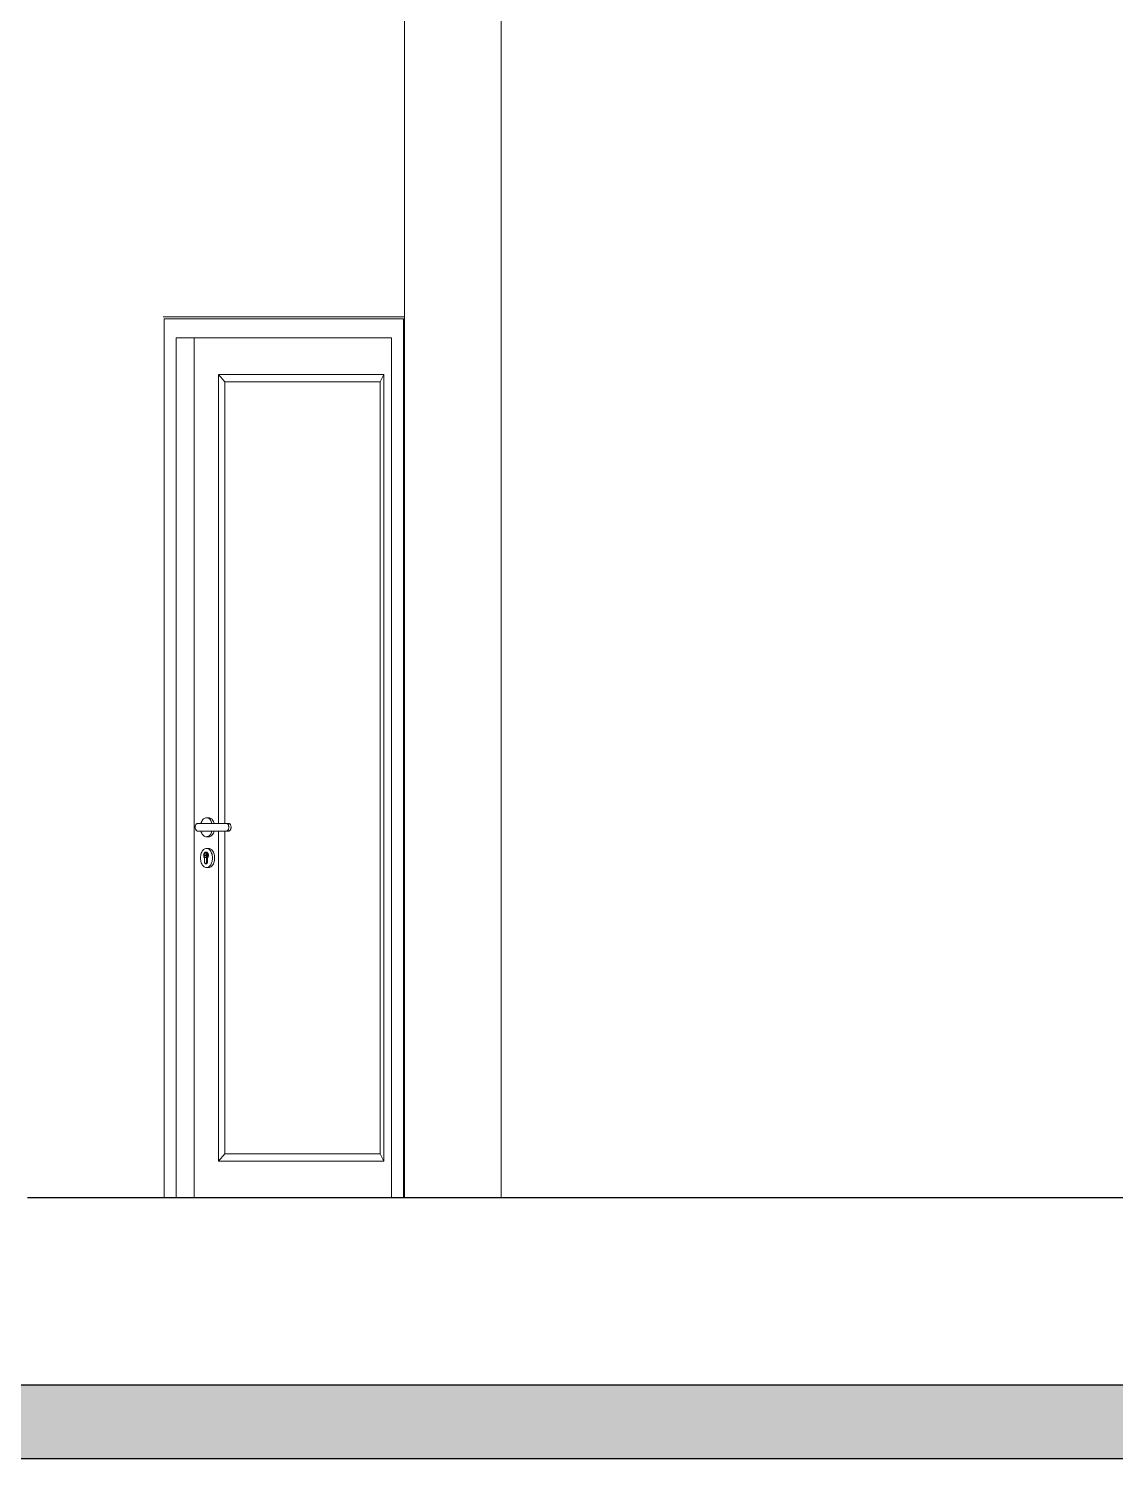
# Model space of a CAD drawing. Header units: metres. Extents: x 294 to 1101, y -498 to -355.
# Drawn here: x 617.223 to 620.184, y -471.395 to -467.5 of the extents above; entities that cross this region are included whole.
import ezdxf

# ---------------------------------------------------------------- set-up
doc = ezdxf.new("R2010")
doc.units = ezdxf.units.M
doc.layers.add('19-JARDINERIA', color=80, linetype='Continuous', lineweight=0)
doc.layers.add('wall', color=7, linetype='Continuous', lineweight=25)
doc.layers.add('SectionCutEdges', color=7, linetype='Continuous')

msp = doc.modelspace()

# ---------------------------------------------------------------- hatches: boundary and pattern name
at = {"layer": 'wall'}
h = msp.add_hatch(color=256, dxfattribs=at)
h.dxf.hatch_style = 1
h.paths.add_polyline_path([(630.3583, -471.1949), (626.3855, -471.1949), (625.9803, -471.1949), (625.9791, -471.1949), (625.9774, -471.1949), (625.9757, -471.1949), (625.9739, -471.1949), (625.9721, -471.1949), (625.9702, -471.1949), (625.9683, -471.1949), (625.9664, -471.1949), (625.9645, -471.1949), (625.9626, -471.1949), (625.9606, -471.1949), (625.9587, -471.1949), (625.9568, -471.1949), (625.9549, -471.1949), (625.9531, -471.1949), (625.9512, -471.1949), (625.9495, -471.1949), (625.9477, -471.1949), (625.9461, -471.1949), (625.9445, -471.1949), (625.943, -471.1949), (625.5182, -471.1949), (625.5167, -471.1949), (625.5154, -471.1949), (625.5141, -471.1949), (625.5129, -471.1949), (625.5119, -471.1949), (625.5109, -471.1949), (625.51, -471.1949), (625.5093, -471.1949), (625.5086, -471.1949), (625.5081, -471.1949), (625.5077, -471.1949), (625.5074, -471.1949), (625.5072, -471.1949), (625.5072, -471.1949), (625.1074, -471.1949), (620.6804, -471.1949), (618.3734, -471.1949), (617.7511, -471.1949), (617.4254, -471.1949), (617.4195, -471.1949), (617.4161, -471.1949), (617.4105, -471.1949), (617.4101, -471.1949), (617.1279, -471.1949), (617.1214, -471.1949), (617.1149, -471.1949), (617.1084, -471.1949), (617.102, -471.1949), (617.0958, -471.1949), (617.0897, -471.1949), (617.0837, -471.1949), (617.0779, -471.1949), (617.0724, -471.1949), (617.067, -471.1949), (617.0572, -471.1949), (617.0486, -471.1949), (617.0413, -471.1949), (617.0382, -471.1949), (617.0313, -471.1949), (617.0298, -471.1949), (617.0288, -471.1949), (617.0281, -471.1949), (617.0279, -471.1949), (615.3262, -471.1949), (615.3262, -471.3949), (630.3583, -471.3949)])

# ---------------------------------------------------------------- linework, layer by layer
for p, q in [((617.2472, -470.6849), (617.2419, -470.6849)), ((617.277, -470.6849), (617.2472, -470.6849)), ((617.3215, -470.6849), (617.277, -470.6849)), ((617.3806, -470.6849), (617.3215, -470.6849)), ((617.4611, -470.6849), (617.3742, -470.6849)), ((617.4541, -470.6849), (617.3806, -470.6849)), ((617.5415, -470.6849), (617.4541, -470.6849)), ((617.6427, -470.6849), (617.5415, -470.6849)), ((617.5922, -470.6849), (617.5543, -470.6849)), ((617.5922, -470.6849), (617.5898, -470.6849)), ((617.622, -470.6849), (617.5898, -470.6849)), ((617.7571, -470.6849), (617.6427, -470.6849)), ((617.8844, -470.6849), (617.7571, -470.6849)), ((618.024, -470.6849), (617.8844, -470.6849)), ((618.0807, -470.6849), (618.024, -470.6849)), ((618.0807, -470.6849), (618.0793, -470.6849)), ((618.1754, -470.6849), (618.0807, -470.6849)), ((620.6492, -470.6849), (618.0807, -470.6849)), ((618.338, -470.6849), (618.1754, -470.6849)), ((618.511, -470.6849), (618.2476, -470.6849)), ((618.511, -470.6849), (618.338, -470.6849)), ((618.6866, -470.6849), (618.511, -470.6849)), ((618.8707, -470.6849), (618.7472, -470.6849)), ((618.914, -470.6849), (618.9138, -470.6849)), ((618.9144, -470.6849), (618.914, -470.6849)), ((618.9151, -470.6849), (618.9144, -470.6849)), ((618.9159, -470.6849), (618.9151, -470.6849)), ((618.9169, -470.6849), (618.9159, -470.6849)), ((618.9181, -470.6849), (618.9169, -470.6849)), ((618.9195, -470.6849), (618.9181, -470.6849)), ((618.9211, -470.6849), (618.9195, -470.6849)), ((618.9229, -470.6849), (618.9211, -470.6849)), ((618.9249, -470.6849), (618.9229, -470.6849)), ((618.927, -470.6849), (618.9249, -470.6849)), ((618.9293, -470.6849), (618.927, -470.6849)), ((618.9355, -470.6849), (618.9293, -470.6849)), ((619.0626, -470.6849), (618.9459, -470.6849)), ((619.3549, -470.6849), (619.1184, -470.6849)), ((619.2616, -470.6849), (619.1455, -470.6849)), ((619.386, -470.6849), (619.1495, -470.6849)), ((619.4482, -470.6849), (619.2118, -470.6849)), ((619.5042, -470.6849), (619.3051, -470.6849)), ((619.3264, -470.6849), (619.3244, -470.6849)), ((619.3286, -470.6849), (619.3264, -470.6849)), ((619.3308, -470.6849), (619.3286, -470.6849)), ((619.3332, -470.6849), (619.3308, -470.6849)), ((619.3357, -470.6849), (619.3332, -470.6849)), ((619.3382, -470.6849), (619.3357, -470.6849)), ((619.3408, -470.6849), (619.3382, -470.6849)), ((619.3434, -470.6849), (619.3408, -470.6849)), ((619.3462, -470.6849), (619.3434, -470.6849)), ((619.3489, -470.6849), (619.3462, -470.6849)), ((619.3517, -470.6849), (619.3489, -470.6849)), ((619.4672, -470.6849), (619.3496, -470.6849)), ((619.3544, -470.6849), (619.3517, -470.6849)), ((619.3572, -470.6849), (619.3544, -470.6849)), ((619.36, -470.6849), (619.3572, -470.6849)), ((619.3628, -470.6849), (619.36, -470.6849)), ((619.3655, -470.6849), (619.3628, -470.6849)), ((619.3682, -470.6849), (619.3655, -470.6849)), ((619.3708, -470.6849), (619.3682, -470.6849)), ((619.3733, -470.6849), (619.3708, -470.6849)), ((619.3758, -470.6849), (619.3733, -470.6849)), ((619.417, -470.6849), (619.4146, -470.6849)), ((619.4196, -470.6849), (619.417, -470.6849)), ((619.4223, -470.6849), (619.4196, -470.6849)), ((619.4251, -470.6849), (619.4223, -470.6849)), ((619.428, -470.6849), (619.4251, -470.6849)), ((619.431, -470.6849), (619.428, -470.6849)), ((619.4341, -470.6849), (619.431, -470.6849)), ((619.4372, -470.6849), (619.4341, -470.6849)), ((619.4404, -470.6849), (619.4372, -470.6849)), ((619.4437, -470.6849), (619.4404, -470.6849)), ((619.447, -470.6849), (619.4437, -470.6849)), ((619.4503, -470.6849), (619.447, -470.6849)), ((619.4536, -470.6849), (619.4503, -470.6849)), ((619.4569, -470.6849), (619.4536, -470.6849)), ((619.4602, -470.6849), (619.4569, -470.6849)), ((619.4635, -470.6849), (619.4602, -470.6849)), ((619.4667, -470.6849), (619.4635, -470.6849)), ((619.4698, -470.6849), (619.4667, -470.6849)), ((619.4729, -470.6849), (619.4698, -470.6849)), ((619.4759, -470.6849), (619.4729, -470.6849)), ((619.554, -470.6849), (619.4731, -470.6849)), ((619.4788, -470.6849), (619.4759, -470.6849)), ((619.4816, -470.6849), (619.4788, -470.6849)), ((619.4843, -470.6849), (619.4816, -470.6849)), ((619.4869, -470.6849), (619.4843, -470.6849)), ((619.4893, -470.6849), (619.4869, -470.6849)), ((619.6788, -470.6849), (619.5586, -470.6849)), ((619.8357, -470.6849), (619.6162, -470.6849)), ((619.8959, -470.6849), (619.7723, -470.6849)), ((619.7897, -470.6849), (619.7893, -470.6849)), ((619.7905, -470.6849), (619.7897, -470.6849)), ((619.7917, -470.6849), (619.7905, -470.6849)), ((619.7933, -470.6849), (619.7917, -470.6849)), ((619.7953, -470.6849), (619.7933, -470.6849)), ((619.7977, -470.6849), (619.7953, -470.6849)), ((619.8004, -470.6849), (619.7977, -470.6849)), ((619.8035, -470.6849), (619.8004, -470.6849)), ((619.8069, -470.6849), (619.8035, -470.6849)), ((619.8107, -470.6849), (619.8069, -470.6849)), ((619.8147, -470.6849), (619.8107, -470.6849)), ((619.834, -470.6849), (619.8147, -470.6849)), ((619.8333, -470.6849), (619.8332, -470.6849)), ((619.8336, -470.6849), (619.8333, -470.6849)), ((619.8341, -470.6849), (619.8336, -470.6849)), ((619.8348, -470.6849), (619.8341, -470.6849)), ((619.8356, -470.6849), (619.8348, -470.6849)), ((619.8366, -470.6849), (619.8356, -470.6849)), ((619.8377, -470.6849), (619.8366, -470.6849)), ((619.8391, -470.6849), (619.8377, -470.6849)), ((619.8392, -470.6849), (619.8386, -470.6849)), ((619.8405, -470.6849), (619.8391, -470.6849)), ((619.8396, -470.6849), (619.8392, -470.6849)), ((619.84, -470.6849), (619.8396, -470.6849)), ((619.8403, -470.6849), (619.84, -470.6849)), ((619.8405, -470.6849), (619.8403, -470.6849)), ((619.8407, -470.6849), (619.8405, -470.6849)), ((619.8422, -470.6849), (619.8405, -470.6849)), ((619.8408, -470.6849), (619.8407, -470.6849)), ((619.8439, -470.6849), (619.8422, -470.6849)), ((619.8458, -470.6849), (619.8439, -470.6849)), ((619.8527, -470.6849), (619.8458, -470.6849)), ((619.8534, -470.6849), (619.8527, -470.6849)), ((619.8542, -470.6849), (619.8534, -470.6849)), ((619.8548, -470.6849), (619.8542, -470.6849)), ((619.8554, -470.6849), (619.8548, -470.6849)), ((619.8559, -470.6849), (619.8554, -470.6849)), ((619.8564, -470.6849), (619.8559, -470.6849)), ((619.8568, -470.6849), (619.8564, -470.6849)), ((619.8571, -470.6849), (619.8568, -470.6849)), ((619.8574, -470.6849), (619.8571, -470.6849)), ((619.8576, -470.6849), (619.8574, -470.6849)), ((619.8578, -470.6849), (619.8576, -470.6849)), ((619.8578, -470.6849), (619.8578, -470.6849)), ((620.1182, -470.6849), (619.99, -470.6849)), ((605.0948, -471.1949), (632.806, -471.1949)), ((605.0948, -471.1949), (632.806, -471.1949)), ((617.1279, -471.1949), (617.4254, -471.1949)), ((617.4101, -471.1949), (617.4105, -471.1949)), ((617.4105, -471.1949), (617.4116, -471.1949)), ((617.4116, -471.1949), (617.4135, -471.1949)), ((617.4135, -471.1949), (617.4161, -471.1949)), ((617.4161, -471.1949), (617.4195, -471.1949)), ((617.4195, -471.1949), (617.4236, -471.1949)), ((617.4236, -471.1949), (617.4284, -471.1949)), ((617.4254, -471.1949), (617.7511, -471.1949)), ((617.4284, -471.1949), (617.4339, -471.1949)), ((617.4339, -471.1949), (617.4401, -471.1949)), ((617.4401, -471.1949), (617.4469, -471.1949)), ((617.4469, -471.1949), (617.4543, -471.1949)), ((617.4543, -471.1949), (617.4623, -471.1949)), ((617.4623, -471.1949), (617.4708, -471.1949)), ((617.4673, -471.1949), (617.4675, -471.1949)), ((617.4675, -471.1949), (617.468, -471.1949)), ((617.468, -471.1949), (617.4689, -471.1949)), ((617.4689, -471.1949), (617.47, -471.1949)), ((617.47, -471.1949), (617.4716, -471.1949)), ((617.4708, -471.1949), (617.4798, -471.1949)), ((617.4716, -471.1949), (617.4734, -471.1949)), ((617.4734, -471.1949), (617.4756, -471.1949)), ((617.4756, -471.1949), (617.478, -471.1949)), ((617.478, -471.1949), (617.4808, -471.1949)), ((617.4798, -471.1949), (617.4893, -471.1949)), ((617.4808, -471.1949), (617.4839, -471.1949)), ((617.4839, -471.1949), (617.4872, -471.1949)), ((617.4872, -471.1949), (617.4908, -471.1949)), ((617.4893, -471.1949), (617.4992, -471.1949)), ((617.4908, -471.1949), (617.4946, -471.1949)), ((617.4946, -471.1949), (617.4986, -471.1949)), ((617.4986, -471.1949), (617.5029, -471.1949)), ((617.4992, -471.1949), (617.5094, -471.1949)), ((617.5029, -471.1949), (617.5074, -471.1949)), ((617.5074, -471.1949), (617.512, -471.1949)), ((617.5094, -471.1949), (617.5201, -471.1949)), ((617.512, -471.1949), (617.5168, -471.1949)), ((617.5149, -471.1949), (617.515, -471.1949)), ((617.515, -471.1949), (617.5152, -471.1949)), ((617.5152, -471.1949), (617.5155, -471.1949)), ((617.5155, -471.1949), (617.516, -471.1949)), ((617.516, -471.1949), (617.5166, -471.1949)), ((617.5166, -471.1949), (617.5174, -471.1949)), ((617.5168, -471.1949), (617.5217, -471.1949)), ((617.5174, -471.1949), (617.5182, -471.1949)), ((617.5182, -471.1949), (617.5192, -471.1949)), ((617.5192, -471.1949), (617.5204, -471.1949)), ((617.5201, -471.1949), (617.531, -471.1949)), ((617.5204, -471.1949), (617.5216, -471.1949)), ((617.5216, -471.1949), (617.523, -471.1949)), ((617.5217, -471.1949), (617.5267, -471.1949)), ((617.523, -471.1949), (617.5244, -471.1949)), ((617.5244, -471.1949), (617.526, -471.1949)), ((617.526, -471.1949), (617.5276, -471.1949)), ((617.5267, -471.1949), (617.5318, -471.1949)), ((617.5276, -471.1949), (617.5293, -471.1949)), ((617.5293, -471.1949), (617.5311, -471.1949)), ((617.531, -471.1949), (617.5421, -471.1949)), ((617.5311, -471.1949), (617.533, -471.1949)), ((617.5318, -471.1949), (617.5369, -471.1949)), ((617.533, -471.1949), (617.535, -471.1949)), ((617.535, -471.1949), (617.5369, -471.1949)), ((617.5369, -471.1949), (617.539, -471.1949)), ((617.5369, -471.1949), (617.5422, -471.1949)), ((617.539, -471.1949), (617.5411, -471.1949)), ((617.5411, -471.1949), (617.5432, -471.1949)), ((617.5421, -471.1949), (617.5535, -471.1949)), ((617.5422, -471.1949), (617.5474, -471.1949)), ((617.5432, -471.1949), (617.5453, -471.1949)), ((617.5453, -471.1949), (617.5474, -471.1949)), ((617.5474, -471.1949), (617.5495, -471.1949)), ((617.5474, -471.1949), (617.5526, -471.1949)), ((617.5495, -471.1949), (617.5516, -471.1949)), ((617.5516, -471.1949), (617.5537, -471.1949)), ((617.5526, -471.1949), (617.5578, -471.1949)), ((617.5535, -471.1949), (617.565, -471.1949)), ((617.5537, -471.1949), (617.5558, -471.1949)), ((617.5558, -471.1949), (617.5578, -471.1949)), ((617.5578, -471.1949), (617.5598, -471.1949)), ((617.5578, -471.1949), (617.563, -471.1949)), ((617.5598, -471.1949), (617.5618, -471.1949)), ((617.5618, -471.1949), (617.5636, -471.1949)), ((617.563, -471.1949), (617.5681, -471.1949)), ((617.5636, -471.1949), (617.5655, -471.1949)), ((617.565, -471.1949), (617.5766, -471.1949)), ((617.5655, -471.1949), (617.5672, -471.1949)), ((617.5672, -471.1949), (617.5688, -471.1949)), ((617.5681, -471.1949), (617.5731, -471.1949)), ((617.5688, -471.1949), (617.5704, -471.1949)), ((617.5704, -471.1949), (617.5718, -471.1949)), ((617.5718, -471.1949), (617.5732, -471.1949)), ((617.5731, -471.1949), (617.578, -471.1949)), ((617.5732, -471.1949), (617.5744, -471.1949)), ((617.5744, -471.1949), (617.5755, -471.1949)), ((617.5755, -471.1949), (617.5765, -471.1949)), ((617.5765, -471.1949), (617.5774, -471.1949)), ((617.5766, -471.1949), (617.5883, -471.1949)), ((617.5774, -471.1949), (617.5782, -471.1949)), ((617.578, -471.1949), (617.5828, -471.1949)), ((617.5782, -471.1949), (617.5788, -471.1949)), ((617.5788, -471.1949), (617.5793, -471.1949)), ((617.5793, -471.1949), (617.5796, -471.1949)), ((617.5796, -471.1949), (617.5798, -471.1949)), ((617.5798, -471.1949), (617.5799, -471.1949)), ((617.5828, -471.1949), (617.5874, -471.1949)), ((617.5874, -471.1949), (617.5919, -471.1949)), ((617.5883, -471.1949), (617.5999, -471.1949)), ((617.5891, -471.1949), (617.6042, -471.1949)), ((617.5919, -471.1949), (617.5961, -471.1949)), ((617.5961, -471.1949), (617.6002, -471.1949)), ((617.5999, -471.1949), (617.6115, -471.1949)), ((617.6002, -471.1949), (617.604, -471.1949)), ((617.604, -471.1949), (617.6076, -471.1949)), ((617.6076, -471.1949), (617.6109, -471.1949)), ((617.6109, -471.1949), (617.614, -471.1949)), ((617.6115, -471.1949), (617.623, -471.1949)), ((617.614, -471.1949), (617.6167, -471.1949)), ((617.6167, -471.1949), (617.6192, -471.1949)), ((617.6192, -471.1949), (617.6214, -471.1949)), ((617.6214, -471.1949), (617.6232, -471.1949)), ((617.623, -471.1949), (617.6344, -471.1949)), ((617.6232, -471.1949), (617.6247, -471.1949)), ((617.6247, -471.1949), (617.6259, -471.1949)), ((617.6259, -471.1949), (617.6268, -471.1949)), ((617.6268, -471.1949), (617.6273, -471.1949)), ((617.6273, -471.1949), (617.6275, -471.1949)), ((617.6344, -471.1949), (617.6455, -471.1949)), ((617.6455, -471.1949), (617.6564, -471.1949)), ((617.6564, -471.1949), (617.6671, -471.1949)), ((617.6671, -471.1949), (617.6773, -471.1949)), ((617.6773, -471.1949), (617.6873, -471.1949)), ((617.6869, -471.1949), (617.702, -471.1949)), ((617.6873, -471.1949), (617.6967, -471.1949)), ((617.6967, -471.1949), (617.7057, -471.1949)), ((617.6992, -471.1949), (617.7123, -471.1949)), ((617.702, -471.1949), (617.7217, -471.1949)), ((617.7057, -471.1949), (617.7143, -471.1949)), ((617.7143, -471.1949), (617.7222, -471.1949)), ((617.7222, -471.1949), (617.7296, -471.1949)), ((617.7296, -471.1949), (617.7364, -471.1949)), ((617.7364, -471.1949), (617.7426, -471.1949)), ((617.7426, -471.1949), (617.7481, -471.1949)), ((617.7481, -471.1949), (617.7529, -471.1949)), ((617.7511, -471.1949), (618.4383, -471.1949)), ((617.7529, -471.1949), (617.757, -471.1949)), ((617.757, -471.1949), (617.7604, -471.1949)), ((617.7604, -471.1949), (617.763, -471.1949)), ((617.763, -471.1949), (617.7649, -471.1949)), ((617.7649, -471.1949), (617.7661, -471.1949)), ((617.7661, -471.1949), (617.7664, -471.1949)), ((618.2147, -471.1949), (618.2476, -471.1949)), ((618.2476, -471.1949), (618.2627, -471.1949)), ((618.2476, -471.1949), (618.3981, -471.1949)), ((618.2932, -471.1949), (618.3163, -471.1949)), ((618.3163, -471.1949), (618.9936, -471.1949)), ((618.3454, -471.1949), (618.3605, -471.1949)), ((618.3734, -471.1949), (620.6804, -471.1949)), ((618.4383, -471.1949), (618.4449, -471.1949)), ((618.4449, -471.1949), (618.4514, -471.1949)), ((618.4514, -471.1949), (618.4578, -471.1949)), ((618.4578, -471.1949), (618.4642, -471.1949)), ((618.4642, -471.1949), (618.4705, -471.1949)), ((618.4705, -471.1949), (618.4766, -471.1949)), ((618.4766, -471.1949), (618.4825, -471.1949)), ((618.4825, -471.1949), (618.4883, -471.1949)), ((618.4883, -471.1949), (618.4939, -471.1949)), ((618.4939, -471.1949), (618.4992, -471.1949)), ((618.4992, -471.1949), (618.5043, -471.1949)), ((618.5043, -471.1949), (618.509, -471.1949)), ((618.509, -471.1949), (618.5135, -471.1949)), ((618.5135, -471.1949), (618.5177, -471.1949)), ((618.5177, -471.1949), (618.5215, -471.1949)), ((618.5215, -471.1949), (618.5249, -471.1949)), ((618.5249, -471.1949), (618.528, -471.1949)), ((618.528, -471.1949), (618.5307, -471.1949)), ((618.5307, -471.1949), (618.533, -471.1949)), ((618.533, -471.1949), (618.5349, -471.1949)), ((618.5349, -471.1949), (618.5364, -471.1949)), ((618.5364, -471.1949), (618.5375, -471.1949)), ((618.5375, -471.1949), (618.5381, -471.1949)), ((618.5381, -471.1949), (618.5383, -471.1949)), ((618.8644, -471.1949), (618.8649, -471.1949)), ((618.8649, -471.1949), (618.8664, -471.1949)), ((618.8664, -471.1949), (618.8688, -471.1949)), ((618.8688, -471.1949), (618.8723, -471.1949)), ((618.8723, -471.1949), (618.8767, -471.1949)), ((618.8767, -471.1949), (618.8821, -471.1949)), ((618.882, -471.1949), (619.1184, -471.1949)), ((618.882, -471.1949), (619.0375, -471.1949)), ((618.8821, -471.1949), (618.8884, -471.1949)), ((618.8884, -471.1949), (619.0799, -471.1949)), ((618.9131, -471.1949), (619.1495, -471.1949)), ((618.9138, -471.1949), (618.914, -471.1949)), ((618.914, -471.1949), (618.9144, -471.1949)), ((618.9144, -471.1949), (618.9151, -471.1949)), ((618.9151, -471.1949), (618.9159, -471.1949)), ((618.9159, -471.1949), (618.9169, -471.1949)), ((618.9169, -471.1949), (618.9181, -471.1949)), ((618.9181, -471.1949), (618.9195, -471.1949)), ((618.9195, -471.1949), (618.9211, -471.1949)), ((618.9211, -471.1949), (618.9229, -471.1949)), ((618.9229, -471.1949), (618.9249, -471.1949)), ((618.9249, -471.1949), (618.927, -471.1949)), ((618.927, -471.1949), (618.9293, -471.1949)), ((618.9293, -471.1949), (619.2927, -471.1949)), ((618.9753, -471.1949), (619.2118, -471.1949)), ((618.994, -471.1949), (619.0749, -471.1949)), ((619.0644, -471.1949), (620.6644, -471.1949)), ((619.0644, -471.1949), (619.0649, -471.1949)), ((619.0649, -471.1949), (619.0664, -471.1949)), ((619.0664, -471.1949), (619.0688, -471.1949)), ((619.0688, -471.1949), (619.0723, -471.1949)), ((619.0723, -471.1949), (619.0767, -471.1949)), ((619.0749, -471.1949), (619.4171, -471.1949)), ((619.0767, -471.1949), (619.0821, -471.1949)), ((619.0799, -471.1949), (619.2639, -471.1949)), ((619.0799, -471.1949), (619.0946, -471.1949)), ((619.0821, -471.1949), (619.0884, -471.1949)), ((619.0884, -471.1949), (619.2639, -471.1949)), ((619.106, -471.1949), (619.3051, -471.1949)), ((619.1756, -471.1949), (619.1903, -471.1949)), ((619.1776, -471.1949), (619.1839, -471.1949)), ((619.1903, -471.1949), (619.1997, -471.1949)), ((619.274, -471.1949), (619.2933, -471.1949)), ((619.2927, -471.1949), (619.2935, -471.1949)), ((619.2933, -471.1949), (619.2976, -471.1949)), ((619.2935, -471.1949), (619.2943, -471.1949)), ((619.2943, -471.1949), (619.2952, -471.1949)), ((619.2952, -471.1949), (619.2962, -471.1949)), ((619.2962, -471.1949), (619.2971, -471.1949)), ((619.2971, -471.1949), (619.2981, -471.1949)), ((619.2976, -471.1949), (619.3022, -471.1949)), ((619.2981, -471.1949), (619.2991, -471.1949)), ((619.2991, -471.1949), (619.3002, -471.1949)), ((619.3002, -471.1949), (619.3013, -471.1949)), ((619.3013, -471.1949), (619.3024, -471.1949)), ((619.3022, -471.1949), (619.3071, -471.1949)), ((619.3024, -471.1949), (619.3035, -471.1949)), ((619.3035, -471.1949), (619.3046, -471.1949)), ((619.3046, -471.1949), (619.3057, -471.1949)), ((619.3057, -471.1949), (619.3068, -471.1949)), ((619.3068, -471.1949), (619.3079, -471.1949)), ((619.3071, -471.1949), (619.3122, -471.1949)), ((619.3079, -471.1949), (619.3089, -471.1949)), ((619.3089, -471.1949), (619.31, -471.1949)), ((619.31, -471.1949), (619.3111, -471.1949)), ((619.3111, -471.1949), (619.3121, -471.1949)), ((619.3121, -471.1949), (619.3131, -471.1949)), ((619.3122, -471.1949), (619.3175, -471.1949)), ((619.3131, -471.1949), (619.3141, -471.1949)), ((619.3141, -471.1949), (619.315, -471.1949)), ((619.315, -471.1949), (619.3159, -471.1949)), ((619.3159, -471.1949), (619.3167, -471.1949)), ((619.3167, -471.1949), (619.3176, -471.1949)), ((619.3175, -471.1949), (619.3229, -471.1949)), ((619.3176, -471.1949), (619.3244, -471.1949)), ((619.3229, -471.1949), (619.3285, -471.1949)), ((619.3285, -471.1949), (619.3343, -471.1949)), ((619.3343, -471.1949), (619.3401, -471.1949)), ((619.3401, -471.1949), (619.346, -471.1949)), ((619.346, -471.1949), (619.3519, -471.1949)), ((619.3519, -471.1949), (619.3579, -471.1949)), ((619.3549, -471.1949), (619.5105, -471.1949)), ((619.3579, -471.1949), (619.3638, -471.1949)), ((619.3638, -471.1949), (619.3697, -471.1949)), ((619.3697, -471.1949), (619.3755, -471.1949)), ((619.3755, -471.1949), (619.3812, -471.1949)), ((619.3758, -471.1949), (619.3768, -471.1949)), ((619.3768, -471.1949), (619.3779, -471.1949)), ((619.3777, -471.1949), (619.3934, -471.1949)), ((619.3779, -471.1949), (619.3789, -471.1949)), ((619.3789, -471.1949), (619.38, -471.1949)), ((619.38, -471.1949), (619.3811, -471.1949)), ((619.3811, -471.1949), (619.3823, -471.1949)), ((619.3812, -471.1949), (619.3869, -471.1949)), ((619.3823, -471.1949), (619.3834, -471.1949)), ((619.3834, -471.1949), (619.3845, -471.1949)), ((619.3845, -471.1949), (619.3857, -471.1949)), ((619.3854, -471.1949), (619.386, -471.1949)), ((619.3857, -471.1949), (619.3868, -471.1949)), ((619.3868, -471.1949), (619.3879, -471.1949)), ((619.3869, -471.1949), (619.3923, -471.1949)), ((619.3879, -471.1949), (619.389, -471.1949)), ((619.389, -471.1949), (619.3901, -471.1949)), ((619.3901, -471.1949), (619.3912, -471.1949)), ((619.3912, -471.1949), (619.3922, -471.1949)), ((619.3922, -471.1949), (619.3932, -471.1949)), ((619.3923, -471.1949), (619.3976, -471.1949)), ((619.3932, -471.1949), (619.3942, -471.1949)), ((619.3934, -471.1949), (619.4326, -471.1949)), ((619.3934, -471.1949), (619.5774, -471.1949)), ((619.3934, -471.1949), (619.4081, -471.1949)), ((619.3942, -471.1949), (619.3951, -471.1949)), ((619.3951, -471.1949), (619.396, -471.1949)), ((619.396, -471.1949), (619.3968, -471.1949)), ((619.3968, -471.1949), (619.6162, -471.1949)), ((619.3976, -471.1949), (619.4027, -471.1949)), ((619.4027, -471.1949), (619.4075, -471.1949)), ((619.4075, -471.1949), (619.4121, -471.1949)), ((619.4084, -471.1949), (619.4146, -471.1949)), ((619.4121, -471.1949), (619.4165, -471.1949)), ((619.4165, -471.1949), (619.4171, -471.1949)), ((619.4661, -471.1949), (619.4771, -471.1949)), ((619.4731, -471.1949), (619.8154, -471.1949)), ((619.4771, -471.1949), (620.1395, -471.1949)), ((619.4891, -471.1949), (619.5038, -471.1949)), ((619.4893, -471.1949), (619.8527, -471.1949)), ((619.5774, -471.1949), (619.6166, -471.1949)), ((619.6166, -471.1949), (619.6186, -471.1949)), ((619.7893, -471.1949), (619.7897, -471.1949)), ((619.7897, -471.1949), (619.7905, -471.1949)), ((619.7905, -471.1949), (619.7917, -471.1949)), ((619.7917, -471.1949), (619.7933, -471.1949)), ((619.7933, -471.1949), (619.7953, -471.1949)), ((619.7953, -471.1949), (619.7977, -471.1949)), ((619.7977, -471.1949), (619.8004, -471.1949)), ((619.8004, -471.1949), (619.8035, -471.1949)), ((619.8035, -471.1949), (619.8069, -471.1949)), ((619.8069, -471.1949), (619.8107, -471.1949)), ((619.8107, -471.1949), (619.8147, -471.1949)), ((619.8147, -471.1949), (619.8154, -471.1949)), ((619.8332, -471.1949), (619.8333, -471.1949)), ((619.8333, -471.1949), (619.8335, -471.1949)), ((619.8335, -471.1949), (619.8339, -471.1949)), ((619.8339, -471.1949), (619.8345, -471.1949)), ((619.8345, -471.1949), (619.8353, -471.1949)), ((619.8353, -471.1949), (619.8363, -471.1949)), ((619.8357, -471.1949), (619.8365, -471.1949)), ((619.8363, -471.1949), (619.8374, -471.1949)), ((619.8365, -471.1949), (619.8372, -471.1949)), ((619.8372, -471.1949), (619.8378, -471.1949)), ((619.8374, -471.1949), (619.8386, -471.1949)), ((619.8378, -471.1949), (619.8385, -471.1949)), ((619.8385, -471.1949), (619.839, -471.1949)), ((619.839, -471.1949), (619.8395, -471.1949)), ((619.8395, -471.1949), (619.8399, -471.1949)), ((619.8399, -471.1949), (619.8402, -471.1949)), ((619.8402, -471.1949), (619.8405, -471.1949)), ((619.8405, -471.1949), (619.8407, -471.1949)), ((619.8407, -471.1949), (619.8408, -471.1949)), ((619.8408, -471.1949), (619.8408, -471.1949)), ((619.8458, -471.1949), (619.8465, -471.1949)), ((619.8527, -471.1949), (619.8534, -471.1949)), ((619.8534, -471.1949), (619.8542, -471.1949)), ((619.8542, -471.1949), (619.8548, -471.1949)), ((619.8548, -471.1949), (619.8554, -471.1949)), ((619.8554, -471.1949), (619.8559, -471.1949)), ((619.8559, -471.1949), (619.8564, -471.1949)), ((619.8564, -471.1949), (619.8568, -471.1949)), ((619.8568, -471.1949), (619.8571, -471.1949)), ((619.8571, -471.1949), (619.8574, -471.1949)), ((619.8574, -471.1949), (619.8576, -471.1949)), ((619.8576, -471.1949), (619.8578, -471.1949)), ((619.8578, -471.1949), (619.8578, -471.1949)), ((604.2469, -471.3949), (642.8579, -471.3949))]:
    msp.add_line(p, q)
at = {"layer": '19-JARDINERIA', "color": 251}
for p, q in [((618.2476, -467.3449), (618.2476, -468.2849)), ((618.511, -470.6849), (618.511, -467.3449)), ((618.2476, -468.2849), (617.5898, -468.2849)), ((618.2443, -468.2902), (617.5922, -468.2902)), ((617.5922, -470.6849), (617.5922, -468.2902)), ((618.2476, -468.2902), (618.2443, -468.2902)), ((618.2443, -470.6849), (618.2443, -468.2902)), ((618.2476, -468.2902), (618.2476, -468.2849)), ((618.2476, -470.6849), (618.2476, -468.2902)), ((617.6249, -468.3424), (617.6747, -468.3424)), ((617.6249, -468.3424), (617.6249, -470.6849)), ((617.6747, -470.6849), (617.6747, -468.3424)), ((617.6747, -468.3424), (618.2117, -468.3424)), ((618.2117, -470.6849), (618.2117, -468.3424)), ((618.1906, -468.4424), (617.7405, -468.4424)), ((617.7405, -468.4424), (617.7405, -469.6652)), ((617.7575, -468.4624), (617.7405, -468.4424)), ((618.1906, -468.4424), (618.1812, -468.4624)), ((618.1906, -470.5849), (618.1906, -468.4424)), ((618.1812, -468.4624), (617.7575, -468.4624)), ((617.7575, -468.4624), (617.7575, -469.6652)), ((618.1812, -470.5649), (618.1812, -468.4624)), ((617.6963, -469.6571), (617.6949, -469.6597)), ((617.6979, -469.6549), (617.6963, -469.6571)), ((617.6997, -469.653), (617.6979, -469.6549)), ((617.7016, -469.6515), (617.6997, -469.653)), ((617.7036, -469.6504), (617.7016, -469.6515)), ((617.7057, -469.6497), (617.7036, -469.6504)), ((617.7079, -469.6495), (617.7057, -469.6497)), ((617.7139, -469.6495), (617.7079, -469.6495)), ((617.71, -469.6497), (617.7079, -469.6495)), ((617.7109, -469.65), (617.71, -469.6497)), ((617.7118, -469.6497), (617.7109, -469.65)), ((617.7121, -469.6504), (617.7109, -469.65)), ((617.7139, -469.6495), (617.7118, -469.6497)), ((617.7141, -469.6515), (617.7121, -469.6504)), ((617.716, -469.6497), (617.7139, -469.6495)), ((617.716, -469.653), (617.7141, -469.6515)), ((617.7181, -469.6504), (617.716, -469.6497)), ((617.7178, -469.6549), (617.716, -469.653)), ((617.7194, -469.6571), (617.7178, -469.6549)), ((617.7181, -469.6504), (617.7201, -469.6515)), ((617.7208, -469.6597), (617.7194, -469.6571)), ((617.7221, -469.653), (617.7201, -469.6515)), ((617.7238, -469.6549), (617.7221, -469.653)), ((617.7254, -469.6571), (617.7238, -469.6549)), ((617.7268, -469.6597), (617.7254, -469.6571)), ((617.6773, -469.6742), (617.6772, -469.6756)), ((617.6772, -469.6756), (617.6773, -469.677)), ((617.6775, -469.6729), (617.6773, -469.6742)), ((617.6773, -469.677), (617.6775, -469.6783)), ((617.6777, -469.6716), (617.6775, -469.6729)), ((617.6775, -469.6783), (617.6777, -469.6796)), ((617.6781, -469.6704), (617.6777, -469.6716)), ((617.6777, -469.6796), (617.6781, -469.6808)), ((617.6786, -469.6692), (617.6781, -469.6704)), ((617.6781, -469.6808), (617.6786, -469.682)), ((617.6792, -469.6682), (617.6786, -469.6692)), ((617.6786, -469.682), (617.6792, -469.683)), ((617.6798, -469.6673), (617.6792, -469.6682)), ((617.6792, -469.683), (617.6798, -469.6839)), ((617.6805, -469.6666), (617.6798, -469.6673)), ((617.6798, -469.6839), (617.6805, -469.6847)), ((617.6813, -469.666), (617.6805, -469.6666)), ((617.6805, -469.6847), (617.6813, -469.6853)), ((617.6821, -469.6655), (617.6813, -469.666)), ((617.6813, -469.6853), (617.6821, -469.6857)), ((617.6829, -469.6652), (617.6821, -469.6655)), ((617.6821, -469.6857), (617.6829, -469.686)), ((617.6838, -469.6652), (617.6829, -469.6652)), ((617.6829, -469.686), (617.6838, -469.6861)), ((617.6838, -469.6652), (617.6929, -469.6652)), ((617.6929, -469.6861), (617.6838, -469.6861)), ((617.6937, -469.6625), (617.6929, -469.6652)), ((617.6929, -469.6652), (617.7228, -469.6652)), ((617.6929, -469.6861), (617.6937, -469.6887)), ((617.7228, -469.6861), (617.6929, -469.6861)), ((617.6949, -469.6597), (617.6937, -469.6625)), ((617.6937, -469.6887), (617.6949, -469.6915)), ((617.6949, -469.6915), (617.6963, -469.6941)), ((617.6963, -469.6941), (617.6979, -469.6963)), ((617.6979, -469.6963), (617.6997, -469.6982)), ((617.716, -469.6982), (617.7178, -469.6963)), ((617.7178, -469.6963), (617.7194, -469.6941)), ((617.7194, -469.6941), (617.7208, -469.6915)), ((617.722, -469.6625), (617.7208, -469.6597)), ((617.7208, -469.6915), (617.722, -469.6887)), ((617.7228, -469.6652), (617.722, -469.6625)), ((617.722, -469.6887), (617.7228, -469.6861)), ((617.7221, -469.6982), (617.7238, -469.6963)), ((617.7228, -469.6652), (617.7288, -469.6652)), ((617.7288, -469.6861), (617.7228, -469.6861)), ((617.7238, -469.6963), (617.7254, -469.6941)), ((617.7254, -469.6941), (617.7268, -469.6915)), ((617.728, -469.6625), (617.7268, -469.6597)), ((617.7268, -469.6915), (617.728, -469.6887)), ((617.7288, -469.6652), (617.728, -469.6625)), ((617.728, -469.6887), (617.7288, -469.6861)), ((617.7288, -469.6652), (617.7405, -469.6652)), ((617.7405, -469.6861), (617.7288, -469.6861)), ((617.7405, -469.6652), (617.7575, -469.6652)), ((617.7405, -469.6861), (617.7405, -470.5849)), ((617.7575, -469.6861), (617.7405, -469.6861)), ((617.7575, -469.6652), (617.7623, -469.6652)), ((617.7575, -469.6861), (617.7575, -470.5649)), ((617.7623, -469.6861), (617.7575, -469.6861)), ((617.7623, -469.6652), (617.7683, -469.6652)), ((617.7632, -469.6652), (617.7623, -469.6652)), ((617.7623, -469.6861), (617.7632, -469.686)), ((617.7683, -469.6861), (617.7623, -469.6861)), ((617.764, -469.6655), (617.7632, -469.6652)), ((617.7632, -469.686), (617.764, -469.6857)), ((617.7648, -469.666), (617.764, -469.6655)), ((617.764, -469.6857), (617.7648, -469.6853)), ((617.7656, -469.6666), (617.7648, -469.666)), ((617.7648, -469.6853), (617.7656, -469.6847)), ((617.7663, -469.6673), (617.7656, -469.6666)), ((617.7656, -469.6847), (617.7663, -469.6839)), ((617.7669, -469.6682), (617.7663, -469.6673)), ((617.7663, -469.6839), (617.7669, -469.683)), ((617.7675, -469.6692), (617.7669, -469.6682)), ((617.7669, -469.683), (617.7675, -469.682)), ((617.768, -469.6704), (617.7675, -469.6692)), ((617.7675, -469.682), (617.768, -469.6808)), ((617.7683, -469.6716), (617.768, -469.6704)), ((617.768, -469.6808), (617.7683, -469.6796)), ((617.7692, -469.6652), (617.7683, -469.6652)), ((617.7686, -469.6729), (617.7683, -469.6716)), ((617.7683, -469.6796), (617.7686, -469.6783)), ((617.7683, -469.6861), (617.7692, -469.686)), ((617.7688, -469.6742), (617.7686, -469.6729)), ((617.7686, -469.6783), (617.7688, -469.677)), ((617.7688, -469.6756), (617.7688, -469.6742)), ((617.7688, -469.677), (617.7688, -469.6756)), ((617.77, -469.6655), (617.7692, -469.6652)), ((617.7692, -469.686), (617.77, -469.6857)), ((617.7708, -469.666), (617.77, -469.6655)), ((617.77, -469.6857), (617.7708, -469.6853)), ((617.7716, -469.6666), (617.7708, -469.666)), ((617.7708, -469.6853), (617.7716, -469.6847)), ((617.7723, -469.6673), (617.7716, -469.6666)), ((617.7716, -469.6847), (617.7723, -469.6839)), ((617.7729, -469.6682), (617.7723, -469.6673)), ((617.7723, -469.6839), (617.7729, -469.683)), ((617.7735, -469.6692), (617.7729, -469.6682)), ((617.7729, -469.683), (617.7735, -469.682)), ((617.774, -469.6704), (617.7735, -469.6692)), ((617.7735, -469.682), (617.774, -469.6808)), ((617.7744, -469.6716), (617.774, -469.6704)), ((617.774, -469.6808), (617.7744, -469.6796)), ((617.7746, -469.6729), (617.7744, -469.6716)), ((617.7744, -469.6796), (617.7746, -469.6783)), ((617.7748, -469.6742), (617.7746, -469.6729)), ((617.7746, -469.6783), (617.7748, -469.677)), ((617.7749, -469.6756), (617.7748, -469.6742)), ((617.7748, -469.677), (617.7749, -469.6756)), ((617.6997, -469.7366), (617.6979, -469.7385)), ((617.6997, -469.6982), (617.7016, -469.6998)), ((617.7016, -469.7351), (617.6997, -469.7366)), ((617.7016, -469.6998), (617.7036, -469.7009)), ((617.7036, -469.734), (617.7016, -469.7351)), ((617.7036, -469.7009), (617.7057, -469.7015)), ((617.7057, -469.7333), (617.7036, -469.734)), ((617.7057, -469.7015), (617.7079, -469.7018)), ((617.7079, -469.7331), (617.7057, -469.7333)), ((617.7079, -469.7018), (617.71, -469.7015)), ((617.7139, -469.7018), (617.7079, -469.7018)), ((617.71, -469.7333), (617.7079, -469.7331)), ((617.7139, -469.7331), (617.7079, -469.7331)), ((617.71, -469.7015), (617.7109, -469.7012)), ((617.7109, -469.7336), (617.71, -469.7333)), ((617.7109, -469.7012), (617.7121, -469.7009)), ((617.7109, -469.7012), (617.7118, -469.7015)), ((617.7118, -469.7333), (617.7109, -469.7336)), ((617.7121, -469.734), (617.7109, -469.7336)), ((617.7118, -469.7015), (617.7139, -469.7018)), ((617.7139, -469.7331), (617.7118, -469.7333)), ((617.7121, -469.7009), (617.7141, -469.6998)), ((617.7141, -469.7351), (617.7121, -469.734)), ((617.7139, -469.7018), (617.716, -469.7015)), ((617.716, -469.7333), (617.7139, -469.7331)), ((617.7141, -469.6998), (617.716, -469.6982)), ((617.716, -469.7366), (617.7141, -469.7351)), ((617.716, -469.7015), (617.7181, -469.7009)), ((617.7181, -469.734), (617.716, -469.7333)), ((617.7178, -469.7385), (617.716, -469.7366)), ((617.7181, -469.7009), (617.7201, -469.6998)), ((617.7201, -469.7351), (617.7181, -469.734)), ((617.7201, -469.6998), (617.7221, -469.6982)), ((617.7201, -469.7351), (617.7221, -469.7366)), ((617.7238, -469.7385), (617.7221, -469.7366)), ((617.6917, -469.7558), (617.6915, -469.7593)), ((617.6915, -469.7593), (617.6917, -469.7627)), ((617.6921, -469.7525), (617.6917, -469.7558)), ((617.6917, -469.7627), (617.6921, -469.766)), ((617.6928, -469.7492), (617.6921, -469.7525)), ((617.6921, -469.766), (617.6928, -469.7693)), ((617.6937, -469.7462), (617.6928, -469.7492)), ((617.6928, -469.7693), (617.6937, -469.7723)), ((617.6949, -469.7433), (617.6937, -469.7462)), ((617.6937, -469.7723), (617.6949, -469.7752)), ((617.6963, -469.7408), (617.6949, -469.7433)), ((617.6949, -469.7752), (617.6963, -469.7777)), ((617.6979, -469.7385), (617.6963, -469.7408)), ((617.7002, -469.7519), (617.7003, -469.7508)), ((617.7003, -469.753), (617.7002, -469.7519)), ((617.7003, -469.7508), (617.7004, -469.7498)), ((617.7004, -469.7541), (617.7003, -469.753)), ((617.7004, -469.7498), (617.7006, -469.7487)), ((617.7006, -469.7551), (617.7004, -469.7541)), ((617.7006, -469.7487), (617.7009, -469.7478)), ((617.7009, -469.7561), (617.7006, -469.7551)), ((617.7009, -469.7478), (617.7013, -469.7468)), ((617.7013, -469.757), (617.7009, -469.7561)), ((617.7011, -469.7503), (617.701, -469.7509)), ((617.701, -469.7509), (617.7016, -469.7509)), ((617.7016, -469.753), (617.701, -469.753)), ((617.701, -469.753), (617.7011, -469.7536)), ((617.7012, -469.7495), (617.7011, -469.7503)), ((617.7011, -469.7536), (617.7012, -469.7543)), ((617.7015, -469.7488), (617.7012, -469.7495)), ((617.7012, -469.7543), (617.7015, -469.7551)), ((617.7013, -469.7468), (617.7018, -469.746)), ((617.7018, -469.7578), (617.7013, -469.757)), ((617.7017, -469.7481), (617.7015, -469.7488)), ((617.7016, -469.7511), (617.7015, -469.7519)), ((617.7015, -469.7519), (617.7016, -469.7528)), ((617.7015, -469.7551), (617.7017, -469.7558)), ((617.7016, -469.7509), (617.7016, -469.7511)), ((617.7016, -469.7509), (617.7027, -469.7509)), ((617.7016, -469.7528), (617.7016, -469.753)), ((617.7016, -469.753), (617.7027, -469.753)), ((617.7021, -469.7475), (617.7017, -469.7481)), ((617.7017, -469.7558), (617.7021, -469.7564)), ((617.7018, -469.746), (617.7023, -469.7453)), ((617.7023, -469.7586), (617.7018, -469.7578)), ((617.7025, -469.747), (617.7021, -469.7475)), ((617.7021, -469.7564), (617.7025, -469.7569)), ((617.7023, -469.7453), (617.7028, -469.7447)), ((617.7028, -469.7592), (617.7023, -469.7586)), ((617.7029, -469.7465), (617.7025, -469.747)), ((617.7025, -469.7569), (617.7029, -469.7574)), ((617.7026, -469.7519), (617.7027, -469.7509)), ((617.7027, -469.753), (617.7026, -469.7519)), ((617.7027, -469.7509), (617.7028, -469.7509)), ((617.7027, -469.753), (617.7028, -469.753)), ((617.7028, -469.7447), (617.7035, -469.7442)), ((617.7028, -469.7509), (617.7028, -469.753)), ((617.7081, -469.7509), (617.7028, -469.7509)), ((617.7028, -469.753), (617.7081, -469.753)), ((617.7028, -469.7708), (617.7028, -469.7592)), ((617.7029, -469.7713), (617.7028, -469.7708)), ((617.7034, -469.7461), (617.7029, -469.7465)), ((617.7029, -469.7574), (617.7034, -469.7577)), ((617.7029, -469.7718), (617.7029, -469.7713)), ((617.703, -469.7724), (617.7029, -469.7718)), ((617.7032, -469.7728), (617.703, -469.7724)), ((617.7034, -469.7733), (617.7032, -469.7728)), ((617.7038, -469.7459), (617.7034, -469.7461)), ((617.7034, -469.7577), (617.7038, -469.758)), ((617.7036, -469.7737), (617.7034, -469.7733)), ((617.7035, -469.7442), (617.7041, -469.7439)), ((617.7039, -469.7741), (617.7036, -469.7737)), ((617.7043, -469.7457), (617.7038, -469.7459)), ((617.7038, -469.758), (617.7043, -469.7582)), ((617.7042, -469.7744), (617.7039, -469.7741)), ((617.7041, -469.7439), (617.7048, -469.7436)), ((617.7045, -469.7746), (617.7042, -469.7744)), ((617.7049, -469.7457), (617.7043, -469.7457)), ((617.7043, -469.7582), (617.7049, -469.7582)), ((617.7048, -469.7748), (617.7045, -469.7746)), ((617.7048, -469.7436), (617.7055, -469.7436)), ((617.7051, -469.7749), (617.7048, -469.7748)), ((617.7054, -469.7457), (617.7049, -469.7457)), ((617.7049, -469.7582), (617.7054, -469.7582)), ((617.7055, -469.7749), (617.7051, -469.7749)), ((617.7059, -469.7459), (617.7054, -469.7457)), ((617.7055, -469.7457), (617.7054, -469.7457)), ((617.7054, -469.7582), (617.7059, -469.758)), ((617.7054, -469.7582), (617.7055, -469.7582)), ((617.7079, -469.7436), (617.7055, -469.7436)), ((617.7055, -469.7436), (617.7061, -469.7436)), ((617.706, -469.7457), (617.7055, -469.7457)), ((617.7055, -469.7582), (617.706, -469.7582)), ((617.7055, -469.7749), (617.7058, -469.7749)), ((617.7058, -469.7749), (617.7061, -469.7748)), ((617.7075, -469.7749), (617.7058, -469.7749)), ((617.7064, -469.7461), (617.7059, -469.7459)), ((617.7059, -469.758), (617.7064, -469.7577)), ((617.7065, -469.7459), (617.706, -469.7457)), ((617.706, -469.7582), (617.7065, -469.758)), ((617.7061, -469.7436), (617.7067, -469.7438)), ((617.7061, -469.7748), (617.7065, -469.7746)), ((617.7068, -469.7465), (617.7064, -469.7461)), ((617.7064, -469.7577), (617.7068, -469.7574)), ((617.707, -469.7461), (617.7065, -469.7459)), ((617.7065, -469.758), (617.707, -469.7577)), ((617.7065, -469.7746), (617.7067, -469.7745)), ((617.7067, -469.7438), (617.7072, -469.7436)), ((617.7067, -469.7438), (617.7068, -469.7439)), ((617.7067, -469.7745), (617.7068, -469.7744)), ((617.7069, -469.7746), (617.7067, -469.7745)), ((617.7068, -469.7439), (617.7075, -469.7442)), ((617.7072, -469.747), (617.7068, -469.7465)), ((617.7068, -469.7574), (617.7072, -469.7569)), ((617.7068, -469.7744), (617.707, -469.7741)), ((617.7072, -469.7748), (617.7069, -469.7746)), ((617.7074, -469.7465), (617.707, -469.7461)), ((617.707, -469.7577), (617.7074, -469.7574)), ((617.707, -469.7741), (617.7073, -469.7737)), ((617.7072, -469.7436), (617.7079, -469.7436)), ((617.7076, -469.7475), (617.7072, -469.747)), ((617.7072, -469.7569), (617.7076, -469.7564)), ((617.7075, -469.7749), (617.7072, -469.7748)), ((617.7073, -469.7737), (617.7075, -469.7733)), ((617.7078, -469.747), (617.7074, -469.7465)), ((617.7074, -469.7574), (617.7078, -469.7569)), ((617.7075, -469.7442), (617.7081, -469.7447)), ((617.7075, -469.7733), (617.7077, -469.7728)), ((617.7079, -469.7749), (617.7075, -469.7749)), ((617.708, -469.7481), (617.7076, -469.7475)), ((617.7076, -469.7564), (617.708, -469.7558)), ((617.7077, -469.7728), (617.7079, -469.7724)), ((617.7082, -469.7475), (617.7078, -469.747)), ((617.7078, -469.7569), (617.7082, -469.7564)), ((617.7079, -469.7436), (617.7085, -469.7436)), ((617.7079, -469.7724), (617.708, -469.7718)), ((617.7079, -469.7749), (617.7082, -469.7749)), ((617.7083, -469.7488), (617.708, -469.7481)), ((617.708, -469.7558), (617.7083, -469.7551)), ((617.708, -469.7713), (617.7081, -469.7708)), ((617.708, -469.7718), (617.708, -469.7713)), ((617.7081, -469.7447), (617.7086, -469.7453)), ((617.7081, -469.7509), (617.7081, -469.753)), ((617.7081, -469.7509), (617.7087, -469.7509)), ((617.7081, -469.753), (617.7087, -469.753)), ((617.7086, -469.7586), (617.7081, -469.7592)), ((617.7081, -469.7708), (617.7081, -469.7592)), ((617.7105, -469.7592), (617.7081, -469.7592)), ((617.7086, -469.7481), (617.7082, -469.7475)), ((617.7082, -469.7564), (617.7086, -469.7558)), ((617.7082, -469.7749), (617.7085, -469.7748)), ((617.7085, -469.7495), (617.7083, -469.7488)), ((617.7083, -469.7551), (617.7085, -469.7543)), ((617.7085, -469.7436), (617.7092, -469.7439)), ((617.7086, -469.7503), (617.7085, -469.7495)), ((617.7085, -469.7543), (617.7086, -469.7536)), ((617.7085, -469.7748), (617.7089, -469.7746)), ((617.7086, -469.7453), (617.7092, -469.746)), ((617.7089, -469.7488), (617.7086, -469.7481)), ((617.7087, -469.7509), (617.7086, -469.7503)), ((617.7086, -469.7536), (617.7087, -469.753)), ((617.7086, -469.7558), (617.7089, -469.7551)), ((617.7092, -469.7578), (617.7086, -469.7586)), ((617.7093, -469.7509), (617.7087, -469.7509)), ((617.7093, -469.753), (617.7087, -469.753)), ((617.7091, -469.7495), (617.7089, -469.7488)), ((617.7089, -469.7551), (617.7091, -469.7543)), ((617.7089, -469.7746), (617.7092, -469.7744)), ((617.7092, -469.7503), (617.7091, -469.7495)), ((617.7091, -469.7543), (617.7092, -469.7536)), ((617.7092, -469.7439), (617.7099, -469.7442)), ((617.7092, -469.746), (617.7096, -469.7468)), ((617.7093, -469.7509), (617.7092, -469.7503)), ((617.7092, -469.7536), (617.7093, -469.753)), ((617.7096, -469.757), (617.7092, -469.7578)), ((617.7092, -469.7744), (617.7095, -469.7741)), ((617.7093, -469.7511), (617.7093, -469.7509)), ((617.7094, -469.7519), (617.7093, -469.7511)), ((617.7093, -469.7528), (617.7094, -469.7519)), ((617.7093, -469.753), (617.7093, -469.7528)), ((617.7095, -469.7741), (617.7097, -469.7737)), ((617.7096, -469.7468), (617.71, -469.7478)), ((617.71, -469.7561), (617.7096, -469.757)), ((617.7097, -469.7737), (617.7099, -469.7733)), ((617.7099, -469.7442), (617.7105, -469.7447)), ((617.7099, -469.7733), (617.7101, -469.7728)), ((617.71, -469.7478), (617.7103, -469.7487)), ((617.7103, -469.7551), (617.71, -469.7561)), ((617.7101, -469.7728), (617.7103, -469.7724)), ((617.7103, -469.7487), (617.7105, -469.7498)), ((617.7105, -469.7541), (617.7103, -469.7551)), ((617.7103, -469.7724), (617.7104, -469.7718)), ((617.7104, -469.7718), (617.7105, -469.7713)), ((617.7105, -469.7447), (617.711, -469.7453)), ((617.7105, -469.7498), (617.7106, -469.7508)), ((617.7106, -469.753), (617.7105, -469.7541)), ((617.711, -469.7586), (617.7105, -469.7592)), ((617.7105, -469.7708), (617.7105, -469.7592)), ((617.7105, -469.7713), (617.7105, -469.7708)), ((617.7106, -469.7508), (617.7107, -469.7519)), ((617.7107, -469.7519), (617.7106, -469.753)), ((617.711, -469.7453), (617.7116, -469.746)), ((617.7116, -469.7578), (617.711, -469.7586)), ((617.7116, -469.746), (617.712, -469.7468)), ((617.712, -469.757), (617.7116, -469.7578)), ((617.712, -469.7468), (617.7124, -469.7478)), ((617.7124, -469.7561), (617.712, -469.757)), ((617.7124, -469.7478), (617.7127, -469.7487)), ((617.7127, -469.7551), (617.7124, -469.7561)), ((617.7127, -469.7487), (617.7129, -469.7498)), ((617.7129, -469.7541), (617.7127, -469.7551)), ((617.7129, -469.7498), (617.713, -469.7508)), ((617.713, -469.753), (617.7129, -469.7541)), ((617.713, -469.7508), (617.7131, -469.7519)), ((617.7131, -469.7519), (617.713, -469.753)), ((617.7194, -469.7408), (617.7178, -469.7385)), ((617.7208, -469.7433), (617.7194, -469.7408)), ((617.7194, -469.7777), (617.7208, -469.7752)), ((617.722, -469.7462), (617.7208, -469.7433)), ((617.7208, -469.7752), (617.722, -469.7723)), ((617.723, -469.7492), (617.722, -469.7462)), ((617.722, -469.7723), (617.723, -469.7693)), ((617.7236, -469.7525), (617.723, -469.7492)), ((617.723, -469.7693), (617.7236, -469.766)), ((617.7241, -469.7558), (617.7236, -469.7525)), ((617.7236, -469.766), (617.7241, -469.7627)), ((617.7254, -469.7408), (617.7238, -469.7385)), ((617.7242, -469.7593), (617.7241, -469.7558)), ((617.7241, -469.7627), (617.7242, -469.7593)), ((617.7268, -469.7433), (617.7254, -469.7408)), ((617.7254, -469.7777), (617.7268, -469.7752)), ((617.728, -469.7462), (617.7268, -469.7433)), ((617.7268, -469.7752), (617.728, -469.7723)), ((617.729, -469.7492), (617.728, -469.7462)), ((617.728, -469.7723), (617.729, -469.7693)), ((617.7297, -469.7525), (617.729, -469.7492)), ((617.729, -469.7693), (617.7297, -469.766)), ((617.7301, -469.7558), (617.7297, -469.7525)), ((617.7297, -469.766), (617.7301, -469.7627)), ((617.7302, -469.7593), (617.7301, -469.7558)), ((617.7301, -469.7627), (617.7302, -469.7593)), ((617.6963, -469.7777), (617.6979, -469.78)), ((617.6979, -469.78), (617.6997, -469.7819)), ((617.6997, -469.7819), (617.7016, -469.7834)), ((617.7016, -469.7834), (617.7036, -469.7845)), ((617.7036, -469.7845), (617.7057, -469.7852)), ((617.7057, -469.7852), (617.7079, -469.7854)), ((617.7079, -469.7854), (617.71, -469.7852)), ((617.7139, -469.7854), (617.7079, -469.7854)), ((617.71, -469.7852), (617.7121, -469.7845)), ((617.7118, -469.7852), (617.7139, -469.7854)), ((617.7121, -469.7845), (617.7141, -469.7834)), ((617.7139, -469.7854), (617.716, -469.7852)), ((617.7141, -469.7834), (617.716, -469.7819)), ((617.716, -469.7819), (617.7178, -469.78)), ((617.716, -469.7852), (617.7181, -469.7845)), ((617.7178, -469.78), (617.7194, -469.7777)), ((617.7181, -469.7845), (617.7201, -469.7834)), ((617.7201, -469.7834), (617.7221, -469.7819)), ((617.7221, -469.7819), (617.7238, -469.78)), ((617.7238, -469.78), (617.7254, -469.7777)), ((617.7405, -470.5849), (617.7575, -470.5649)), ((617.7405, -470.5849), (618.1906, -470.5849)), ((617.7575, -470.5649), (618.1812, -470.5649)), ((618.1906, -470.5849), (618.1812, -470.5649))]:
    msp.add_line(p, q, dxfattribs=at)
at = {"layer": 'SectionCutEdges'}
for p, q in [((617.241, -470.6849), (617.2206, -470.6849)), ((617.2616, -470.6849), (617.241, -470.6849)), ((617.2822, -470.6849), (617.2616, -470.6849)), ((617.303, -470.6849), (617.2822, -470.6849)), ((617.3239, -470.6849), (617.303, -470.6849)), ((617.3449, -470.6849), (617.3239, -470.6849)), ((617.366, -470.6849), (617.3449, -470.6849)), ((617.3872, -470.6849), (617.366, -470.6849)), ((617.4085, -470.6849), (617.3872, -470.6849)), ((617.43, -470.6849), (617.4085, -470.6849)), ((617.4516, -470.6849), (617.43, -470.6849)), ((617.4733, -470.6849), (617.4516, -470.6849)), ((617.4951, -470.6849), (617.4733, -470.6849)), ((617.517, -470.6849), (617.4951, -470.6849)), ((617.539, -470.6849), (617.517, -470.6849)), ((617.5612, -470.6849), (617.539, -470.6849)), ((617.5834, -470.6849), (617.5612, -470.6849)), ((617.5922, -470.6849), (617.5834, -470.6849)), ((617.6249, -470.6849), (617.5922, -470.6849)), ((617.6747, -470.6849), (617.6249, -470.6849)), ((618.2117, -470.6849), (617.6747, -470.6849)), ((618.2443, -470.6849), (618.2117, -470.6849)), ((618.2476, -470.6849), (618.2443, -470.6849)), ((618.511, -470.6849), (618.2476, -470.6849)), ((618.6783, -470.6849), (618.511, -470.6849)), ((618.8532, -470.6849), (618.6783, -470.6849)), ((619.0353, -470.6849), (618.8532, -470.6849)), ((619.2239, -470.6849), (619.0353, -470.6849)), ((619.4184, -470.6849), (619.2239, -470.6849)), ((619.618, -470.6849), (619.4184, -470.6849)), ((619.8223, -470.6849), (619.618, -470.6849)), ((620.0304, -470.6849), (619.8223, -470.6849)), ((620.2417, -470.6849), (620.0304, -470.6849)), ((611.0483, -471.1949), (633.7478, -471.1949))]:
    msp.add_line(p, q, dxfattribs=at)

doc.saveas('drawing.dxf')
